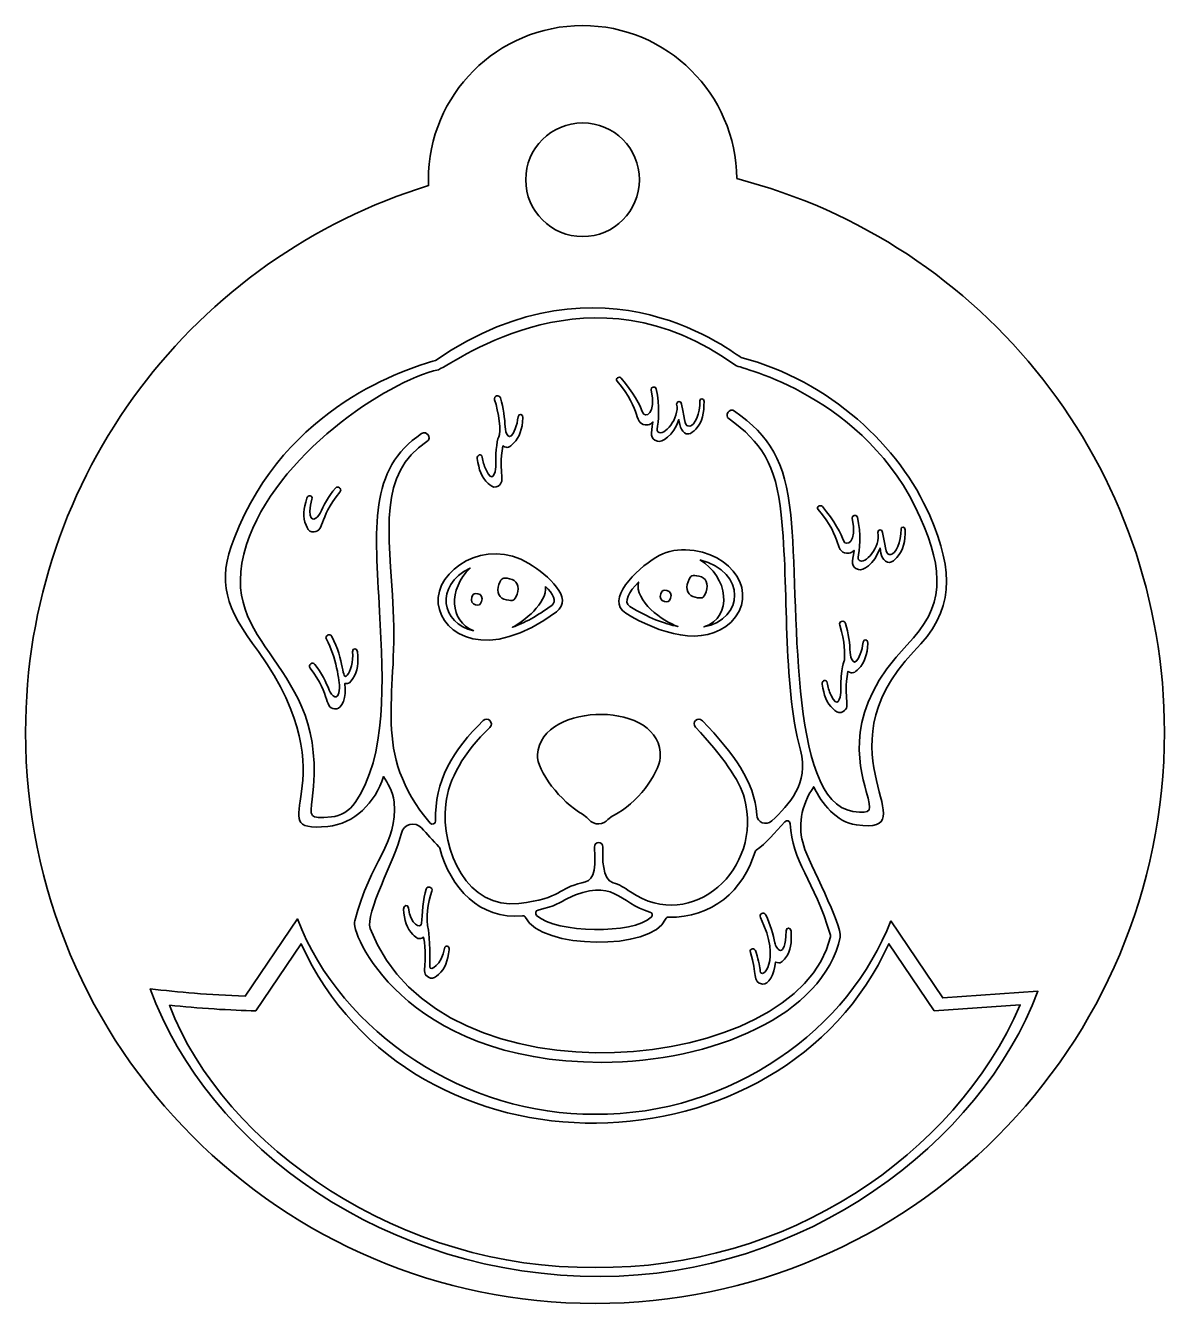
# Model space of a CAD drawing. Header units: inches. Extents: x 5.28 to 8.78, y -8.78 to -4.86.
import ezdxf

# ---------------------------------------------------------------- set-up
doc = ezdxf.new("R2010")
doc.units = ezdxf.units.IN
doc.header["$MEASUREMENT"] = 0
doc.layers.add('_U+0421_U+043B_U+043E_U+0439 1', color=7, linetype='Continuous')

msp = doc.modelspace()

# ---------------------------------------------------------------- linework, layer by layer
at = {"layer": '_U+0421_U+043B_U+043E_U+0439 1', "color": 242, "lineweight": 35, "true_color": 0xc1272d}
for points, knots in [([(7.4635, -5.3264), (7.4615, -5.0663), (7.2501, -4.8558), (6.9896, -4.8558), (6.7278, -4.8558), (6.5156, -5.0681), (6.5156, -5.3299), (6.5156, -5.3358), (6.5158, -5.3418), (6.5161, -5.3478), (5.7993, -5.5675), (5.2778, -6.2365), (5.2778, -7.0278), (5.2778, -7.9978), (6.0612, -8.784), (7.0278, -8.784), (7.9943, -8.784), (8.7778, -7.9978), (8.7778, -7.0278), (8.7778, -6.2087), (8.2192, -5.5207), (7.4635, -5.3264)], [0, 0, 0, 0, 1, 1, 1, 2, 2, 2, 3, 3, 3, 4, 4, 4, 5, 5, 5, 6, 6, 6, 7, 7, 7, 7]), ([(6.9896, -5.5046), (6.8931, -5.5046), (6.8149, -5.4264), (6.8149, -5.3299), (6.8149, -5.2333), (6.8931, -5.1551), (6.9896, -5.1551), (7.0861, -5.1551), (7.1643, -5.2333), (7.1643, -5.3299), (7.1643, -5.4264), (7.0861, -5.5046), (6.9896, -5.5046)], [0, 0, 0, 0, 1, 1, 1, 2, 2, 2, 3, 3, 3, 4, 4, 4, 4])]:
    msp.add_open_spline(points, degree=3, knots=knots, dxfattribs=at)
at = {"layer": '_U+0421_U+043B_U+043E_U+0439 1', "color": 7, "lineweight": 35, "true_color": 0xffffff}
for points, knots in [([(8.0071, -6.7805), (7.7059, -7.0939), (8.062, -7.3449), (7.8312, -7.313), (7.7679, -7.3043), (7.725, -7.2471), (7.6999, -7.1959), (7.6594, -7.2539), (7.6509, -7.32), (7.6691, -7.3774), (7.6853, -7.4281), (7.7884, -7.6223), (7.7811, -7.6577), (7.7319, -7.8978), (7.387, -8.0429), (7.0483, -8.0429), (6.4335, -8.0429), (6.2722, -7.6353), (6.2895, -7.6083), (6.3378, -7.4213), (6.4223, -7.3715), (6.4102, -7.2434), (6.4066, -7.2052), (6.3898, -7.1866), (6.3781, -7.1645), (6.3524, -7.2457), (6.2879, -7.3097), (6.2064, -7.3175), (5.9839, -7.339), (6.2855, -7.1882), (5.9937, -6.78), (5.8907, -6.6451), (5.8663, -6.5663), (5.9185, -6.4323), (6.0786, -6.0214), (6.4533, -5.91), (6.5378, -5.8851), (7.0568, -5.5288), (7.4626, -5.8721), (7.4765, -5.8758), (7.7493, -5.9478), (7.9646, -6.149), (8.0565, -6.3623), (8.1316, -6.5365), (8.1324, -6.654), (8.0071, -6.7805)], [0, 0, 0, 0, 1, 1, 1, 2, 2, 2, 3, 3, 3, 4, 4, 4, 5, 5, 5, 6, 6, 6, 7, 7, 7, 8, 8, 8, 9, 9, 9, 10, 10, 10, 11, 11, 11, 12, 12, 12, 13, 13, 13, 14, 14, 14, 15, 15, 15, 15]), ([(7.9862, -6.7601), (8.103, -6.6423), (8.1005, -6.534), (8.0273, -6.3679), (7.8624, -5.9939), (7.4746, -5.9078), (7.4607, -5.9012), (7.0166, -5.5771), (6.6065, -5.8874), (6.5467, -5.9137), (6.3875, -5.9494), (6.0454, -6.1769), (5.9568, -6.4515), (5.8526, -6.7746), (6.2158, -6.8049), (6.1587, -7.2337), (6.1516, -7.287), (6.1471, -7.2953), (6.2179, -7.2885), (6.2467, -7.2857), (6.2732, -7.2695), (6.2906, -7.2442), (6.3892, -7.0999), (6.3773, -6.8749), (6.3657, -6.6572), (6.3519, -6.399), (6.3308, -6.2198), (6.4949, -6.1102), (6.511, -6.0995), (6.5272, -6.1238), (6.5111, -6.1345), (6.3609, -6.2349), (6.3944, -6.4029), (6.4077, -6.6526), (6.4223, -6.9276), (6.3388, -7.0898), (6.5209, -7.3074), (6.5269, -7.3145), (6.5384, -7.31), (6.538, -7.3007), (6.5336, -7.1793), (6.5916, -7.0823), (6.6843, -6.9921), (6.6981, -6.9787), (6.7185, -6.9996), (6.7047, -7.0131), (6.6238, -7.0917), (6.5782, -7.1711), (6.5691, -7.249), (6.5523, -7.3932), (6.6371, -7.5733), (6.7936, -7.5546), (6.9294, -7.5382), (6.9137, -7.5064), (6.9874, -7.4915), (7.0187, -7.4852), (7.0326, -7.4668), (7.0261, -7.3813), (7.0247, -7.3628), (7.0535, -7.3627), (7.0521, -7.3811), (7.0498, -7.413), (7.0502, -7.4815), (7.0833, -7.4908), (7.1027, -7.4962), (7.1174, -7.5059), (7.1371, -7.5192), (7.3279, -7.648), (7.5452, -7.4462), (7.4871, -7.2317), (7.472, -7.1758), (7.4199, -7.1001), (7.3366, -7.0127), (7.3232, -6.9988), (7.3444, -6.9786), (7.3577, -6.9926), (7.455, -7.0946), (7.5181, -7.179), (7.5248, -7.2822), (7.5263, -7.3055), (7.5538, -7.3167), (7.5708, -7.3007), (7.6248, -7.2497), (7.6862, -7.1868), (7.6589, -7.0831), (7.6028, -6.8697), (7.6241, -6.5892), (7.6002, -6.3601), (7.5839, -6.2032), (7.5382, -6.1352), (7.4399, -6.0649), (7.4242, -6.0537), (7.4411, -6.0299), (7.4569, -6.0411), (7.5646, -6.1181), (7.6125, -6.1936), (7.6295, -6.3598), (7.6558, -6.6173), (7.6194, -7.2436), (7.8206, -7.2713), (7.8815, -7.2796), (7.8778, -7.2714), (7.8615, -7.2107), (7.8379, -7.1231), (7.794, -6.9601), (7.9862, -6.7601)], [0, 0, 0, 0, 1, 1, 1, 2, 2, 2, 3, 3, 3, 4, 4, 4, 5, 5, 5, 6, 6, 6, 7, 7, 7, 8, 8, 8, 9, 9, 9, 10, 10, 10, 11, 11, 11, 12, 12, 12, 13, 13, 13, 14, 14, 14, 15, 15, 15, 16, 16, 16, 17, 17, 17, 18, 18, 18, 19, 19, 19, 20, 20, 20, 21, 21, 21, 22, 22, 22, 23, 23, 23, 24, 24, 24, 25, 25, 25, 26, 26, 26, 27, 27, 27, 28, 28, 28, 29, 29, 29, 30, 30, 30, 31, 31, 31, 32, 32, 32, 33, 33, 33, 34, 34, 34, 35, 35, 35, 35]), ([(7.3503, -6.0091), (7.3508, -6.0483), (7.334, -6.0864), (7.3188, -6.087), (7.3021, -6.0875), (7.3068, -6.0783), (7.2937, -6.0198), (7.2933, -6.0084), (7.2784, -6.0095), (7.2786, -6.0198), (7.2892, -6.0619), (7.2386, -6.1217), (7.2213, -6.1047), (7.2191, -6.1026), (7.2182, -6.0998), (7.2187, -6.0968), (7.2224, -6.0748), (7.2284, -6.0243), (7.2162, -5.9724), (7.2139, -5.963), (7.1979, -5.9662), (7.2001, -5.9755), (7.218, -6.052), (7.1802, -6.0626), (7.1744, -6.0458), (7.167, -6.0246), (7.1451, -5.982), (7.1087, -5.94), (7.1021, -5.9324), (7.089, -5.9412), (7.0956, -5.9488), (7.175, -6.0404), (7.143, -6.0854), (7.1908, -6.0834), (7.1969, -6.0831), (7.2012, -6.0784), (7.206, -6.0745), (7.2001, -6.1132), (7.195, -6.1248), (7.2198, -6.1337), (7.2318, -6.138), (7.2684, -6.119), (7.2858, -6.0672), (7.2879, -6.0873), (7.2952, -6.1119), (7.3152, -6.1113), (7.3234, -6.111), (7.3308, -6.1031), (7.3374, -6.0962), (7.3591, -6.0734), (7.3633, -6.0458), (7.3628, -6.0113), (7.3627, -6.0018), (7.3502, -5.9996), (7.3503, -6.0091)], [0, 0, 0, 0, 1, 1, 1, 2, 2, 2, 3, 3, 3, 4, 4, 4, 5, 5, 5, 6, 6, 6, 7, 7, 7, 8, 8, 8, 9, 9, 9, 10, 10, 10, 11, 11, 11, 12, 12, 12, 13, 13, 13, 14, 14, 14, 15, 15, 15, 16, 16, 16, 17, 17, 17, 18, 18, 18, 18]), ([(6.7913, -6.0585), (6.7902, -6.0717), (6.7867, -6.0842), (6.7826, -6.0952), (6.7645, -6.1431), (6.7522, -6.1071), (6.7515, -6.0897), (6.7505, -6.0645), (6.7471, -6.0311), (6.737, -6.0004), (6.7332, -5.9886), (6.7156, -5.9945), (6.7194, -6.0061), (6.7315, -6.0432), (6.7401, -6.1061), (6.7323, -6.12), (6.7244, -6.134), (6.7222, -6.1787), (6.7226, -6.2126), (6.7228, -6.2299), (6.7119, -6.2665), (6.692, -6.2196), (6.6873, -6.2086), (6.6827, -6.1961), (6.6808, -6.1826), (6.6791, -6.1705), (6.6643, -6.1748), (6.666, -6.187), (6.6707, -6.2208), (6.6786, -6.2452), (6.6991, -6.2631), (6.7065, -6.2696), (6.715, -6.277), (6.7237, -6.2739), (6.7599, -6.261), (6.7279, -6.2342), (6.7448, -6.1481), (6.7591, -6.1567), (6.7656, -6.1516), (6.7776, -6.1398), (6.797, -6.1208), (6.8036, -6.096), (6.8064, -6.062), (6.8074, -6.0497), (6.7923, -6.0463), (6.7913, -6.0585)], [0, 0, 0, 0, 1, 1, 1, 2, 2, 2, 3, 3, 3, 4, 4, 4, 5, 5, 5, 6, 6, 6, 7, 7, 7, 8, 8, 8, 9, 9, 9, 10, 10, 10, 11, 11, 11, 12, 12, 12, 13, 13, 13, 14, 14, 14, 15, 15, 15, 15]), ([(6.244, -6.2898), (6.2519, -6.2804), (6.2378, -6.2684), (6.2298, -6.2778), (6.2089, -6.3025), (6.1932, -6.3322), (6.1828, -6.3551), (6.1756, -6.371), (6.1505, -6.3887), (6.1519, -6.3485), (6.1524, -6.3368), (6.1537, -6.3239), (6.1577, -6.3112), (6.1613, -6.2995), (6.146, -6.297), (6.1423, -6.3088), (6.1322, -6.3414), (6.1289, -6.3669), (6.1398, -6.3918), (6.1437, -6.4008), (6.1482, -6.4112), (6.1574, -6.4121), (6.1988, -6.4161), (6.1749, -6.3716), (6.244, -6.2898)], [0, 0, 0, 0, 1, 1, 1, 2, 2, 2, 3, 3, 3, 4, 4, 4, 5, 5, 5, 6, 6, 6, 7, 7, 7, 8, 8, 8, 8]), ([(7.9683, -6.4038), (7.9687, -6.443), (7.9519, -6.4811), (7.9367, -6.4816), (7.92, -6.4822), (7.9247, -6.473), (7.9116, -6.4145), (7.9113, -6.4031), (7.8963, -6.4041), (7.8965, -6.4145), (7.9071, -6.4566), (7.8566, -6.5164), (7.8392, -6.4994), (7.837, -6.4972), (7.8361, -6.4944), (7.8366, -6.4915), (7.8403, -6.4695), (7.8463, -6.419), (7.8341, -6.3671), (7.8319, -6.3577), (7.8158, -6.3609), (7.818, -6.3702), (7.8359, -6.4466), (7.7981, -6.4573), (7.7923, -6.4405), (7.7849, -6.4193), (7.763, -6.3766), (7.7266, -6.3347), (7.72, -6.327), (7.7069, -6.3359), (7.7135, -6.3435), (7.7929, -6.435), (7.7609, -6.48), (7.8088, -6.4781), (7.8148, -6.4778), (7.8191, -6.4731), (7.824, -6.4692), (7.818, -6.5079), (7.813, -6.5194), (7.8377, -6.5284), (7.8497, -6.5327), (7.8864, -6.5137), (7.9038, -6.4619), (7.9059, -6.482), (7.9131, -6.5066), (7.9331, -6.5059), (7.9413, -6.5056), (7.9488, -6.4978), (7.9553, -6.4909), (7.977, -6.4681), (7.9812, -6.4405), (7.9808, -6.406), (7.9806, -6.3965), (7.9681, -6.3943), (7.9683, -6.4038)], [0, 0, 0, 0, 1, 1, 1, 2, 2, 2, 3, 3, 3, 4, 4, 4, 5, 5, 5, 6, 6, 6, 7, 7, 7, 8, 8, 8, 9, 9, 9, 10, 10, 10, 11, 11, 11, 12, 12, 12, 13, 13, 13, 14, 14, 14, 15, 15, 15, 16, 16, 16, 17, 17, 17, 18, 18, 18, 18]), ([(6.9093, -6.6577), (6.6971, -6.8162), (6.5561, -6.7292), (6.546, -6.6335), (6.535, -6.5293), (6.6928, -6.4272), (6.8249, -6.5096), (6.8834, -6.546), (6.9646, -6.6164), (6.9093, -6.6577)], [0, 0, 0, 0, 1, 1, 1, 2, 2, 2, 3, 3, 3, 3]), ([(7.4458, -6.6893), (7.3634, -6.77), (7.2217, -6.7234), (7.1222, -6.6622), (7.0582, -6.6228), (7.1543, -6.5274), (7.2148, -6.4908), (7.2419, -6.4744), (7.2726, -6.4661), (7.3057, -6.4671), (7.455, -6.4727), (7.5317, -6.6052), (7.4458, -6.6893)], [0, 0, 0, 0, 1, 1, 1, 2, 2, 2, 3, 3, 3, 4, 4, 4, 4]), ([(7.3497, -6.4981), (7.4368, -6.5487), (7.4543, -6.674), (7.3624, -6.7044), (7.4856, -6.6811), (7.4953, -6.5359), (7.3497, -6.4981)], [0, 0, 0, 0, 1, 1, 1, 2, 2, 2, 2]), ([(6.655, -6.7167), (6.5799, -6.6865), (6.5766, -6.5894), (6.6441, -6.5233), (6.533, -6.5788), (6.5556, -6.6932), (6.655, -6.7167)], [0, 0, 0, 0, 1, 1, 1, 2, 2, 2, 2]), ([(6.7883, -6.6035), (6.7971, -6.5807), (6.7868, -6.5594), (6.7654, -6.5561), (6.7439, -6.5527), (6.7412, -6.5512), (6.7324, -6.574), (6.7237, -6.5968), (6.7339, -6.6181), (6.7554, -6.6214), (6.7768, -6.6248), (6.7796, -6.6264), (6.7883, -6.6035)], [0, 0, 0, 0, 1, 1, 1, 2, 2, 2, 3, 3, 3, 4, 4, 4, 4]), ([(7.3691, -6.5961), (7.3783, -6.5734), (7.3685, -6.552), (7.3471, -6.5482), (7.3257, -6.5444), (7.323, -6.5428), (7.3138, -6.5654), (7.3046, -6.5881), (7.3145, -6.6095), (7.3358, -6.6133), (7.3572, -6.6171), (7.3599, -6.6187), (7.3691, -6.5961)], [0, 0, 0, 0, 1, 1, 1, 2, 2, 2, 3, 3, 3, 4, 4, 4, 4]), ([(6.8761, -6.58), (6.8804, -6.6324), (6.8082, -6.6874), (6.7741, -6.7055), (6.8103, -6.6926), (6.8506, -6.671), (6.8947, -6.6381), (6.9115, -6.6256), (6.8988, -6.6028), (6.8761, -6.58)], [0, 0, 0, 0, 1, 1, 1, 2, 2, 2, 3, 3, 3, 3]), ([(7.135, -6.6414), (7.1912, -6.676), (7.2405, -6.6951), (7.2826, -6.7031), (7.2362, -6.6883), (7.1485, -6.624), (7.1612, -6.5664), (7.1328, -6.5961), (7.1133, -6.628), (7.135, -6.6414)], [0, 0, 0, 0, 1, 1, 1, 2, 2, 2, 3, 3, 3, 3]), ([(7.2487, -6.5925), (7.238, -6.5906), (7.2346, -6.5911), (7.23, -6.6025), (7.2254, -6.6138), (7.2303, -6.6245), (7.241, -6.6264), (7.2517, -6.6283), (7.2551, -6.6278), (7.2597, -6.6164), (7.2643, -6.6051), (7.2594, -6.5944), (7.2487, -6.5925)], [0, 0, 0, 0, 1, 1, 1, 2, 2, 2, 3, 3, 3, 4, 4, 4, 4]), ([(6.6609, -6.6364), (6.6716, -6.6381), (6.6749, -6.6375), (6.6793, -6.6261), (6.6837, -6.6146), (6.6785, -6.604), (6.6678, -6.6023), (6.6571, -6.6007), (6.6538, -6.6013), (6.6494, -6.6127), (6.645, -6.6241), (6.6501, -6.6347), (6.6609, -6.6364)], [0, 0, 0, 0, 1, 1, 1, 2, 2, 2, 3, 3, 3, 4, 4, 4, 4]), ([(7.8516, -6.7516), (7.8505, -6.7649), (7.847, -6.7774), (7.8429, -6.7884), (7.8248, -6.8362), (7.8125, -6.8003), (7.8119, -6.7829), (7.8109, -6.7577), (7.8074, -6.7243), (7.7973, -6.6935), (7.7935, -6.6818), (7.7759, -6.6877), (7.7797, -6.6993), (7.7969, -6.7518), (7.7949, -6.7857), (7.7943, -6.808), (7.7943, -6.808), (7.782, -6.8257), (7.783, -6.9058), (7.7832, -6.923), (7.7722, -6.9596), (7.7523, -6.9128), (7.7476, -6.9018), (7.743, -6.8893), (7.7412, -6.8758), (7.7395, -6.8637), (7.7246, -6.868), (7.7263, -6.8802), (7.731, -6.9139), (7.7389, -6.9384), (7.7594, -6.9563), (7.7668, -6.9628), (7.7753, -6.9702), (7.784, -6.9671), (7.8202, -6.9541), (7.7882, -6.9273), (7.8051, -6.8413), (7.8194, -6.8498), (7.8259, -6.8448), (7.8379, -6.833), (7.8573, -6.814), (7.8639, -6.7892), (7.8667, -6.7552), (7.8677, -6.7429), (7.8526, -6.7394), (7.8516, -6.7516)], [0, 0, 0, 0, 1, 1, 1, 2, 2, 2, 3, 3, 3, 4, 4, 4, 5, 5, 5, 6, 6, 6, 7, 7, 7, 8, 8, 8, 9, 9, 9, 10, 10, 10, 11, 11, 11, 12, 12, 12, 13, 13, 13, 14, 14, 14, 15, 15, 15, 15]), ([(6.2825, -6.7806), (6.2856, -6.8114), (6.2764, -6.8412), (6.2664, -6.8531), (6.2495, -6.8734), (6.2579, -6.8056), (6.2185, -6.7334), (6.2125, -6.7225), (6.1963, -6.7315), (6.2022, -6.7423), (6.2316, -6.7961), (6.2435, -6.8718), (6.2422, -6.8931), (6.2392, -6.9391), (6.2177, -6.9146), (6.2111, -6.8986), (6.2016, -6.8752), (6.187, -6.845), (6.167, -6.8195), (6.1594, -6.8098), (6.1449, -6.8213), (6.1524, -6.8309), (6.2184, -6.9153), (6.1928, -6.9589), (6.2343, -6.9564), (6.2485, -6.9555), (6.2658, -6.9212), (6.2588, -6.8788), (6.2712, -6.881), (6.2763, -6.8738), (6.2838, -6.8631), (6.2994, -6.8409), (6.3014, -6.8152), (6.298, -6.7813), (6.2967, -6.769), (6.2812, -6.7684), (6.2825, -6.7806)], [0, 0, 0, 0, 1, 1, 1, 2, 2, 2, 3, 3, 3, 4, 4, 4, 5, 5, 5, 6, 6, 6, 7, 7, 7, 8, 8, 8, 9, 9, 9, 10, 10, 10, 11, 11, 11, 12, 12, 12, 12]), ([(6.8512, -7.097), (6.8479, -7.1478), (6.9242, -7.2425), (6.989, -7.2804), (6.9957, -7.2843), (7.0016, -7.2892), (7.0066, -7.2948), (7.0269, -7.3177), (7.0547, -7.311), (7.0675, -7.2967), (7.0724, -7.2911), (7.0787, -7.2875), (7.0866, -7.2834), (7.1545, -7.2489), (7.2246, -7.1564), (7.2281, -7.1057), (7.2399, -6.9299), (6.862, -6.9314), (6.8512, -7.097)], [0, 0, 0, 0, 1, 1, 1, 2, 2, 2, 3, 3, 3, 4, 4, 4, 5, 5, 5, 6, 6, 6, 6]), ([(7.6276, -7.3094), (7.6272, -7.3007), (7.6166, -7.2967), (7.6108, -7.3032), (7.5809, -7.3366), (7.5528, -7.3703), (7.5231, -7.3909), (7.5213, -7.3921), (7.5201, -7.3938), (7.5195, -7.3958), (7.4851, -7.5133), (7.386, -7.6011), (7.2536, -7.5963), (7.2495, -7.5961), (7.246, -7.5987), (7.2445, -7.6025), (7.2041, -7.701), (6.8597, -7.6949), (6.8147, -7.5981), (6.813, -7.5944), (6.8093, -7.592), (6.8053, -7.5924), (6.6731, -7.6062), (6.5831, -7.5051), (6.5506, -7.3844), (6.5502, -7.3828), (6.5494, -7.3814), (6.5483, -7.3803), (6.5292, -7.3606), (6.5114, -7.3413), (6.4947, -7.3224), (6.4754, -7.3003), (6.4396, -7.31), (6.4329, -7.3385), (6.4137, -7.42), (6.3194, -7.5852), (6.337, -7.6316), (6.548, -8.1902), (7.6555, -8.0814), (7.7514, -7.6567), (7.7517, -7.655), (7.7517, -7.6532), (7.7512, -7.6515), (7.7008, -7.482), (7.6328, -7.4252), (7.6276, -7.3094)], [0, 0, 0, 0, 1, 1, 1, 2, 2, 2, 3, 3, 3, 4, 4, 4, 5, 5, 5, 6, 6, 6, 7, 7, 7, 8, 8, 8, 9, 9, 9, 10, 10, 10, 11, 11, 11, 12, 12, 12, 13, 13, 13, 14, 14, 14, 15, 15, 15, 15]), ([(6.565, -7.6928), (6.5582, -7.7412), (6.5199, -7.7668), (6.5198, -7.7483), (6.5198, -7.7377), (6.5212, -7.6567), (6.5156, -7.6364), (6.5058, -7.6007), (6.515, -7.5515), (6.5265, -7.5163), (6.5303, -7.5046), (6.5127, -7.4988), (6.5088, -7.5105), (6.4999, -7.5377), (6.4964, -7.5913), (6.495, -7.6152), (6.4938, -7.6339), (6.4588, -7.6195), (6.4545, -7.5686), (6.4535, -7.5564), (6.4384, -7.5598), (6.4394, -7.5721), (6.4423, -7.6061), (6.4488, -7.631), (6.4682, -7.6499), (6.4802, -7.6617), (6.4867, -7.6668), (6.501, -7.6583), (6.5179, -7.7443), (6.486, -7.7711), (6.5222, -7.784), (6.5309, -7.7871), (6.5394, -7.7797), (6.5468, -7.7732), (6.5672, -7.7553), (6.5751, -7.7309), (6.5799, -7.6971), (6.5816, -7.6849), (6.5667, -7.6806), (6.565, -7.6928)], [0, 0, 0, 0, 1, 1, 1, 2, 2, 2, 3, 3, 3, 4, 4, 4, 5, 5, 5, 6, 6, 6, 7, 7, 7, 8, 8, 8, 9, 9, 9, 10, 10, 10, 11, 11, 11, 12, 12, 12, 13, 13, 13, 13]), ([(6.8482, -7.5911), (6.9086, -7.647), (7.1444, -7.6496), (7.2007, -7.597), (7.2061, -7.5919), (7.2036, -7.5828), (7.1965, -7.5808), (7.1026, -7.555), (7.0846, -7.4702), (6.9432, -7.5396), (6.9213, -7.5504), (6.9052, -7.5637), (6.8531, -7.5746), (6.8455, -7.5763), (6.8425, -7.5858), (6.8482, -7.5911)], [0, 0, 0, 0, 1, 1, 1, 2, 2, 2, 3, 3, 3, 4, 4, 4, 5, 5, 5, 5]), ([(7.6304, -7.6401), (7.6326, -7.6741), (7.6298, -7.6997), (7.6134, -7.7213), (7.6033, -7.7346), (7.5978, -7.7405), (7.5826, -7.7346), (7.5804, -7.7729), (7.5584, -7.8046), (7.5434, -7.8025), (7.5089, -7.7976), (7.5269, -7.7702), (7.5052, -7.7049), (7.5024, -7.6923), (7.5185, -7.6871), (7.5235, -7.7049), (7.5318, -7.7337), (7.5342, -7.7496), (7.5356, -7.7625), (7.5389, -7.7915), (7.6034, -7.7323), (7.536, -7.5977), (7.5305, -7.5868), (7.547, -7.5784), (7.5526, -7.5894), (7.5671, -7.6183), (7.5755, -7.6509), (7.5802, -7.6757), (7.5834, -7.6926), (7.6124, -7.7326), (7.6149, -7.6388), (7.6152, -7.6266), (7.6295, -7.6278), (7.6304, -7.6401)], [0, 0, 0, 0, 1, 1, 1, 2, 2, 2, 3, 3, 3, 4, 4, 4, 5, 5, 5, 6, 6, 6, 7, 7, 7, 8, 8, 8, 9, 9, 9, 10, 10, 10, 11, 11, 11, 11]), ([(7.9365, -7.6079), (7.8123, -7.937), (7.4482, -8.2068), (7.027, -8.2022), (6.6374, -8.2072), (6.2465, -7.9546), (6.1134, -7.6019), (6.1134, -7.6019), (5.953, -7.839), (5.953, -7.839), (5.8405, -7.8357), (5.748, -7.8275), (5.6608, -7.8168), (5.8379, -8.3031), (6.3868, -8.703), (7.0439, -8.7012), (7.67, -8.7012), (8.2127, -8.2923), (8.3889, -7.8241), (8.3889, -7.8241), (8.0967, -7.8447), (8.0967, -7.8447), (8.0967, -7.8447), (7.9365, -7.6079), (7.9365, -7.6079)], [0, 0, 0, 0, 1, 1, 1, 2, 2, 2, 3, 3, 3, 4, 4, 4, 5, 5, 5, 6, 6, 6, 7, 7, 7, 8, 8, 8, 8]), ([(7.0285, -8.6734), (6.4369, -8.6813), (5.8869, -8.306), (5.7202, -7.8672), (5.8051, -7.8767), (5.9116, -7.8831), (5.9852, -7.8845), (5.9852, -7.8845), (6.1247, -7.6782), (6.1247, -7.6782), (6.4638, -8.4274), (7.6039, -8.3995), (7.9308, -7.6782), (7.9308, -7.6782), (8.0706, -7.8849), (8.0706, -7.8849), (8.0706, -7.8849), (8.3348, -7.8662), (8.3348, -7.8662), (8.131, -8.3314), (7.617, -8.6793), (7.0285, -8.6734)], [0, 0, 0, 0, 1, 1, 1, 2, 2, 2, 3, 3, 3, 4, 4, 4, 5, 5, 5, 6, 6, 6, 7, 7, 7, 7])]:
    msp.add_open_spline(points, degree=3, knots=knots, dxfattribs=at)

doc.saveas('drawing.dxf')
